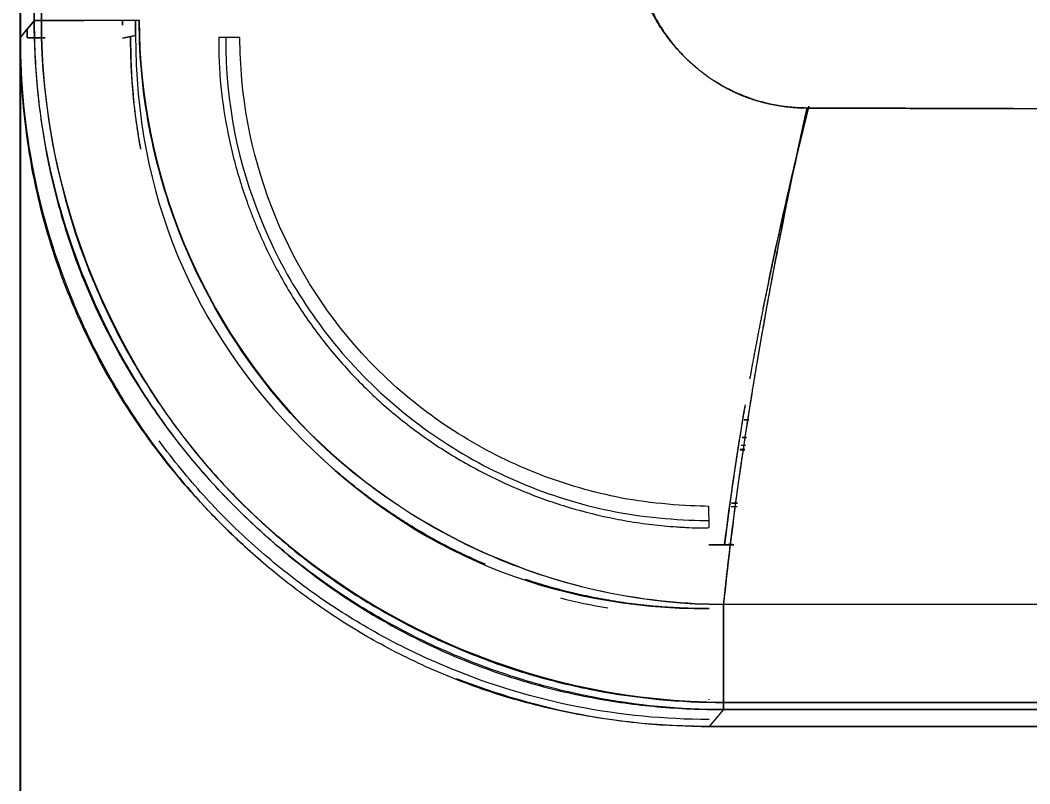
# Model space of a CAD drawing. Header units: millimetres. Extents: x 8883 to 11259, y -10160 to -6800.
# Drawn here: x 9528.64 to 9557.92, y -7476.08 to -7453.92 of the extents above; entities that cross this region are included whole.
import ezdxf

# ---------------------------------------------------------------- set-up
doc = ezdxf.new("R2010")
doc.units = ezdxf.units.MM
doc.layers.add('DIM', color=5, linetype='Continuous', lineweight=13)
doc.styles.add('ARIAL', font='arial.ttf')
doc.dimstyles.get("Standard").update_dxf_attribs({"dimtxt": 15, "dimasz": 15, "dimexe": 0.18, "dimexo": 0.0625, "dimgap": 4, "dimtad": 0, "dimdec": 1, "dimdsep": 46, "dimtxsty": 'ARIAL', "dimcen": 0, "dimclrd": 5, "dimclre": 5, "dimclrt": 5, "dimadec": 0, "dimazin": 0, "dimtfac": 1, "dimtdec": 1, "dimtofl": 0, "dimtmove": 0, "dimatfit": 3, "dimfxl": 1, "dimtolj": 1, "dimtzin": 0, "dimarcsym": 0})

# ---------------------------------------------------------------- blocks, each defined once
blk = doc.blocks.new('*D179')
at = {"layer": 'Defpoints', "color": 0, "transparency": 16777216}
for p in [(9528.638, -7374.967), (9828.553, -7374.967), (9828.553, -7527.572)]:
    blk.add_point(p, dxfattribs=at)
at = {"layer": 'DIM', "color": 5, "lineweight": -2, "transparency": 16777216}
for p, q in [((9528.638, -7375.03), (9528.638, -7527.752)), ((9828.553, -7375.03), (9828.553, -7527.752)), ((9546.638, -7527.572), (9653.748, -7527.572)), ((9810.553, -7527.572), (9703.444, -7527.572))]:
    blk.add_line(p, q, dxfattribs=at)
at = {"layer": 'DIM', "color": 5, "transparency": 16777216}
for points in [[(9546.638, -7524.572), (9546.638, -7530.572), (9528.638, -7527.572)], [(9810.553, -7524.572), (9810.553, -7530.572), (9828.553, -7527.572)]]:
    blk.add_solid(points, dxfattribs=at)
at = {"layer": 'DIM', "color": 5, "transparency": 16777216, "insert": (9678.596, -7527.572), "char_height": 18, "attachment_point": 5, "style": 'ARIAL'}
blk.add_mtext('\\A1;300', dxfattribs=at)

msp = doc.modelspace()

# ---------------------------------------------------------------- linework, layer by layer
at = {"linetype": 'Continuous', "lineweight": 18}
for p, q in [((9528.638, -7294.491), (9528.638, -7454.428)), ((9528.638, -7454.428), (9528.638, -7294.491)), ((9528.638, -7294.492), (9528.638, -7454.428)), ((9529.046, -7453.938), (9529.046, -7294.82)), ((9529.046, -7294.82), (9529.046, -7453.938)), ((9529.252, -7294.825), (9529.252, -7453.931)), ((9529.252, -7453.931), (9529.252, -7294.825)), ((9529.046, -7453.938), (9528.638, -7454.428)), ((9532.089, -7453.924), (9529.252, -7453.931)), ((9531.61, -7454.062), (9531.61, -7453.924)), ((9531.61, -7453.924), (9531.61, -7454.067)), ((9531.987, -7453.924), (9531.987, -7454.366)), ((9531.987, -7454.366), (9531.987, -7453.924)), ((9528.842, -7454.438), (9528.842, -7454.18)), ((9528.842, -7454.18), (9528.842, -7454.438)), ((9529.366, -7454.439), (9528.842, -7454.438)), ((9528.856, -7454.438), (9529.366, -7454.439)), ((9531.61, -7454.441), (9531.987, -7454.366)), ((9531.835, -7454.428), (9531.835, -7454.396)), ((9531.835, -7454.441), (9531.835, -7454.428)), ((9531.838, -7454.396), (9531.838, -7454.428)), ((9549.775, -7465.524), (9549.64, -7465.524)), ((9549.64, -7465.524), (9549.775, -7465.524)), ((9549.584, -7466.028), (9549.706, -7466.028)), ((9549.706, -7466.028), (9549.584, -7466.028)), ((9549.546, -7466.251), (9549.676, -7466.251)), ((9549.525, -7466.377), (9549.659, -7466.377)), ((9549.659, -7466.377), (9549.525, -7466.377)), ((9549.655, -7466.385), (9549.525, -7466.385)), ((9549.525, -7466.385), (9549.655, -7466.385)), ((9549.257, -7468.029), (9549.432, -7468.029)), ((9549.27, -7467.94), (9549.444, -7467.94)), ((9549.444, -7467.941), (9549.27, -7467.941)), ((9548.609, -7469.15), (9549.336, -7469.15)), ((9549.071, -7469.145), (9548.847, -7469.145)), ((9549.334, -7469.145), (9549.071, -7469.145)), ((9549.041, -7470.875), (9549.041, -7473.719)), ((9549.041, -7473.719), (9549.041, -7470.876)), ((9549.034, -7473.927), (9808.157, -7473.927)), ((9549.034, -7473.927), (9549.034, -7473.927)), ((9808.157, -7473.927), (9549.034, -7473.927)), ((9549.041, -7473.719), (9808.15, -7473.719)), ((9808.15, -7473.719), (9549.041, -7473.719)), ((9548.62, -7474.416), (9808.573, -7474.416)), ((9548.624, -7474.415), (9548.624, -7474.413)), ((9808.565, -7474.415), (9548.624, -7474.415)), ((9548.624, -7474.415), (9808.565, -7474.415))]:
    msp.add_line(p, q, dxfattribs=at)
for points, knots in [([(9546.443, -7451.557), (9546.444, -7451.568), (9546.444, -7451.592), (9546.446, -7451.628), (9546.447, -7451.666), (9546.449, -7451.706), (9546.452, -7451.747), (9546.455, -7451.791), (9546.458, -7451.836), (9546.463, -7451.884), (9546.467, -7451.933), (9546.473, -7451.983), (9546.479, -7452.036), (9546.486, -7452.09), (9546.494, -7452.147), (9546.503, -7452.204), (9546.512, -7452.264), (9546.523, -7452.325), (9546.535, -7452.389), (9546.548, -7452.453), (9546.579, -7452.594), (9546.631, -7452.796), (9546.709, -7453.046), (9546.787, -7453.256), (9546.861, -7453.437), (9546.941, -7453.613), (9547.039, -7453.809), (9547.17, -7454.041), (9547.343, -7454.312), (9547.546, -7454.585), (9547.757, -7454.831), (9547.988, -7455.071), (9548.295, -7455.346), (9548.639, -7455.6), (9548.961, -7455.796), (9549.194, -7455.921), (9549.394, -7456.016), (9549.572, -7456.093), (9549.753, -7456.163), (9549.963, -7456.236), (9550.216, -7456.31), (9550.437, -7456.361), (9550.609, -7456.394), (9550.717, -7456.412), (9550.819, -7456.427), (9550.917, -7456.44), (9551.01, -7456.449), (9551.098, -7456.457), (9551.181, -7456.463), (9551.259, -7456.467), (9551.332, -7456.47), (9551.399, -7456.471), (9551.442, -7456.472), (9551.463, -7456.472)], [0, 0, 0, 0, 0.004418, 0.009076, 0.013974, 0.019113, 0.024491, 0.03011, 0.035969, 0.042067, 0.048406, 0.054985, 0.061804, 0.068863, 0.076162, 0.083701, 0.09148, 0.099498, 0.107756, 0.116254, 0.124992, 0.163332, 0.196943, 0.225829, 0.249993, 0.272213, 0.300452, 0.334713, 0.375001, 0.424414, 0.466083, 0.499999, 0.553217, 0.624969, 0.664617, 0.698666, 0.727119, 0.74998, 0.773472, 0.802135, 0.835973, 0.87499, 0.889691, 0.903725, 0.917093, 0.929793, 0.941826, 0.953191, 0.963889, 0.973918, 0.98328, 0.991974, 1, 1, 1, 1]), ([(9551.463, -7456.472), (9551.45, -7456.472), (9551.425, -7456.472), (9551.387, -7456.471), (9551.349, -7456.47), (9551.311, -7456.469), (9551.273, -7456.468), (9551.236, -7456.467), (9551.198, -7456.465), (9551.161, -7456.463), (9551.123, -7456.461), (9551.086, -7456.458), (9551.049, -7456.455), (9551.012, -7456.452), (9550.975, -7456.449), (9550.938, -7456.446), (9550.901, -7456.442), (9550.865, -7456.438), (9550.828, -7456.434), (9550.792, -7456.429), (9550.755, -7456.425), (9550.719, -7456.42), (9550.683, -7456.414), (9550.647, -7456.409), (9550.611, -7456.403), (9550.575, -7456.397), (9550.539, -7456.391), (9550.504, -7456.384), (9550.468, -7456.378), (9550.433, -7456.371), (9550.397, -7456.364), (9550.362, -7456.356), (9550.327, -7456.348), (9550.292, -7456.34), (9550.257, -7456.332), (9550.222, -7456.324), (9550.187, -7456.315), (9550.153, -7456.306), (9550.118, -7456.297), (9550.084, -7456.287), (9550.05, -7456.278), (9550.015, -7456.268), (9549.981, -7456.257), (9549.947, -7456.247), (9549.913, -7456.236), (9549.879, -7456.225), (9549.846, -7456.214), (9549.812, -7456.203), (9549.779, -7456.191), (9549.745, -7456.179), (9549.712, -7456.167), (9549.679, -7456.154), (9549.646, -7456.142), (9549.613, -7456.129), (9549.58, -7456.116), (9549.547, -7456.102), (9549.514, -7456.088), (9549.482, -7456.074), (9549.449, -7456.06), (9549.417, -7456.046), (9549.385, -7456.031), (9549.352, -7456.016), (9549.32, -7456.001), (9549.288, -7455.986), (9549.257, -7455.97), (9549.225, -7455.954), (9549.193, -7455.938), (9549.162, -7455.921), (9549.13, -7455.905), (9549.099, -7455.888), (9549.068, -7455.871), (9549.036, -7455.853), (9549.005, -7455.836), (9548.974, -7455.818), (9548.944, -7455.799), (9548.913, -7455.781), (9548.882, -7455.762), (9548.852, -7455.743), (9548.821, -7455.724), (9548.791, -7455.705), (9548.761, -7455.685), (9548.73, -7455.665), (9548.7, -7455.645), (9548.67, -7455.625), (9548.641, -7455.604), (9548.611, -7455.583), (9548.581, -7455.562), (9548.552, -7455.541), (9548.522, -7455.519), (9548.493, -7455.497), (9548.464, -7455.475), (9548.435, -7455.452), (9548.406, -7455.43), (9548.377, -7455.407), (9548.348, -7455.384), (9548.319, -7455.36), (9548.291, -7455.337), (9548.262, -7455.313), (9548.234, -7455.289), (9548.205, -7455.264), (9548.177, -7455.24), (9548.149, -7455.215), (9548.121, -7455.19), (9548.093, -7455.164), (9548.065, -7455.139), (9548.038, -7455.113), (9548.01, -7455.087), (9547.983, -7455.06), (9547.948, -7455.026), (9547.905, -7454.984), (9547.856, -7454.934), (9547.808, -7454.884), (9547.76, -7454.833), (9547.714, -7454.782), (9547.668, -7454.731), (9547.623, -7454.679), (9547.579, -7454.627), (9547.536, -7454.575), (9547.493, -7454.522), (9547.452, -7454.469), (9547.411, -7454.415), (9547.371, -7454.361), (9547.332, -7454.307), (9547.294, -7454.252), (9547.256, -7454.197), (9547.22, -7454.142), (9547.184, -7454.086), (9547.149, -7454.03), (9547.115, -7453.974), (9547.082, -7453.917), (9547.049, -7453.86), (9547.018, -7453.802), (9546.987, -7453.744), (9546.957, -7453.686), (9546.928, -7453.627), (9546.9, -7453.568), (9546.873, -7453.509), (9546.846, -7453.449), (9546.821, -7453.389), (9546.796, -7453.328), (9546.772, -7453.267), (9546.749, -7453.206), (9546.727, -7453.145), (9546.705, -7453.083), (9546.684, -7453.02), (9546.665, -7452.958), (9546.646, -7452.895), (9546.628, -7452.831), (9546.61, -7452.767), (9546.594, -7452.703), (9546.578, -7452.639), (9546.564, -7452.574), (9546.55, -7452.509), (9546.537, -7452.443), (9546.524, -7452.377), (9546.513, -7452.311), (9546.503, -7452.244), (9546.493, -7452.177), (9546.484, -7452.109), (9546.476, -7452.042), (9546.469, -7451.973), (9546.462, -7451.905), (9546.457, -7451.836), (9546.452, -7451.767), (9546.448, -7451.697), (9546.445, -7451.627), (9546.444, -7451.58), (9546.443, -7451.557)], [0, 0, 0, 0, 0.004905, 0.009797, 0.014677, 0.019544, 0.024399, 0.029243, 0.034074, 0.038894, 0.043703, 0.048501, 0.053287, 0.058064, 0.06283, 0.067585, 0.072331, 0.077067, 0.081794, 0.086512, 0.09122, 0.09592, 0.100611, 0.105294, 0.109969, 0.114636, 0.119296, 0.123948, 0.128594, 0.133232, 0.137864, 0.14249, 0.147109, 0.151723, 0.156331, 0.160934, 0.165532, 0.170125, 0.174714, 0.179298, 0.183878, 0.188455, 0.193028, 0.197597, 0.202164, 0.206728, 0.211289, 0.215849, 0.220406, 0.224961, 0.229516, 0.234068, 0.238621, 0.243172, 0.247723, 0.252274, 0.256825, 0.261376, 0.265928, 0.270481, 0.275036, 0.279591, 0.284149, 0.288708, 0.293269, 0.297834, 0.3024, 0.30697, 0.311543, 0.31612, 0.3207, 0.325285, 0.329873, 0.334466, 0.339065, 0.343668, 0.348276, 0.35289, 0.35751, 0.362136, 0.366768, 0.371407, 0.376053, 0.380705, 0.385365, 0.390033, 0.394708, 0.399391, 0.404083, 0.408783, 0.413492, 0.41821, 0.422937, 0.427674, 0.43242, 0.437176, 0.441943, 0.446719, 0.451507, 0.456305, 0.461114, 0.465935, 0.470767, 0.475611, 0.480466, 0.485334, 0.490214, 0.495107, 0.500013, 0.50905, 0.518044, 0.526997, 0.53591, 0.544784, 0.553621, 0.562421, 0.571187, 0.57992, 0.588621, 0.597292, 0.605934, 0.61455, 0.623139, 0.631705, 0.640247, 0.648769, 0.657272, 0.665756, 0.674225, 0.682679, 0.691119, 0.699549, 0.707968, 0.71638, 0.724785, 0.733185, 0.741581, 0.749977, 0.758372, 0.766769, 0.775169, 0.783575, 0.791987, 0.800407, 0.808838, 0.817279, 0.825734, 0.834204, 0.84269, 0.851194, 0.859718, 0.868263, 0.876831, 0.885422, 0.89404, 0.902685, 0.911358, 0.920062, 0.928798, 0.937567, 0.946371, 0.955211, 0.964088, 0.973004, 0.981961, 0.990959, 1, 1, 1, 1]), ([(9529.046, -7453.938), (9529.045, -7454.574), (9529.073, -7455.212), (9529.187, -7456.483), (9529.274, -7457.116), (9529.51, -7458.375), (9529.659, -7459.001), (9530.02, -7460.237), (9530.232, -7460.849), (9530.719, -7462.054), (9530.995, -7462.646), (9531.609, -7463.808), (9531.948, -7464.377), (9532.688, -7465.487), (9533.089, -7466.027), (9533.95, -7467.075), (9534.411, -7467.582), (9535.388, -7468.56), (9535.895, -7469.02), (9536.943, -7469.882), (9537.483, -7470.283), (9538.593, -7471.023), (9539.162, -7471.362), (9540.324, -7471.977), (9540.917, -7472.252), (9542.121, -7472.74), (9542.733, -7472.952), (9543.97, -7473.313), (9544.595, -7473.462), (9545.855, -7473.698), (9546.488, -7473.785), (9547.76, -7473.9), (9548.397, -7473.927), (9549.034, -7473.927)], [0, 0, 0, 0, 0.0625, 0.0625, 0.125, 0.125, 0.1875, 0.1875, 0.25, 0.25, 0.3125, 0.3125, 0.375, 0.375, 0.4375, 0.4375, 0.5, 0.5, 0.5625, 0.5625, 0.625, 0.625, 0.6875, 0.6875, 0.75, 0.75, 0.8125, 0.8125, 0.875, 0.875, 0.9375, 0.9375, 1, 1, 1, 1]), ([(9529.252, -7453.931), (9529.223, -7453.932), (9529.196, -7453.932), (9529.146, -7453.933), (9529.124, -7453.934), (9529.088, -7453.935), (9529.073, -7453.935), (9529.053, -7453.937), (9529.047, -7453.937), (9529.046, -7453.938)], [0, 0, 0, 0, 0.25, 0.25, 0.5, 0.5, 0.75, 0.75, 1, 1, 1, 1]), ([(9529.046, -7453.938), (9529.048, -7453.937), (9529.069, -7453.935), (9529.144, -7453.933), (9529.198, -7453.932), (9529.252, -7453.931)], [0, 0, 0, 0, 0.5, 0.5, 1, 1, 1, 1]), ([(9549.034, -7473.927), (9547.764, -7473.927), (9545.843, -7473.743), (9543.337, -7473.132), (9541.455, -7472.468), (9539.65, -7471.625), (9537.952, -7470.615), (9536.362, -7469.44), (9534.88, -7468.098), (9533.539, -7466.617), (9532.366, -7465.029), (9531.346, -7463.317), (9529.679, -7459.755), (9529.046, -7456.536), (9529.046, -7453.938)], [0, 0, 0, 0, 0.1204, 0.183663, 0.246926, 0.310189, 0.373453, 0.436716, 0.499979, 0.563242, 0.626505, 0.689769, 0.753032, 1, 1, 1, 1]), ([(9549.041, -7473.719), (9543.861, -7473.716), (9533.54, -7469.432), (9529.255, -7459.111), (9529.252, -7453.931)], [0, 0, 0, 0, 0.500023, 1, 1, 1, 1]), ([(9529.252, -7453.931), (9529.253, -7456.503), (9529.88, -7459.69), (9531.531, -7463.216), (9532.541, -7464.911), (9533.701, -7466.482), (9535.028, -7467.948), (9536.495, -7469.276), (9538.069, -7470.439), (9539.749, -7471.438), (9541.534, -7472.273), (9543.397, -7472.931), (9545.88, -7473.537), (9547.782, -7473.719), (9549.041, -7473.719)], [0, 0, 0, 0, 0.247006, 0.310248, 0.37349, 0.436732, 0.499974, 0.563217, 0.626459, 0.689701, 0.752943, 0.816185, 0.879427, 1, 1, 1, 1]), ([(9532.089, -7453.924), (9532.09, -7458.362), (9533.925, -7462.783), (9540.181, -7469.04), (9544.603, -7470.875), (9549.041, -7470.875)], [0, 0, 0, 0, 0.5, 0.5, 1, 1, 1, 1]), ([(9548.624, -7474.416), (9548.214, -7474.416), (9547.808, -7474.404), (9547.01, -7474.359), (9546.617, -7474.325), (9545.458, -7474.192), (9544.712, -7474.062), (9543.28, -7473.729), (9542.593, -7473.528), (9541.284, -7473.066), (9540.661, -7472.807), (9539.48, -7472.245), (9538.922, -7471.943), (9537.87, -7471.309), (9537.376, -7470.978), (9536.449, -7470.3), (9536.017, -7469.953), (9535.413, -7469.43), (9535.218, -7469.255), (9534.938, -7468.993), (9534.8, -7468.863), (9534.644, -7468.71), (9534.567, -7468.635), (9534.529, -7468.597), (9534.51, -7468.578), (9534.5, -7468.568), (9534.496, -7468.563), (9534.493, -7468.561), (9534.492, -7468.56), (9534.491, -7468.559), (9534.491, -7468.559), (9534.491, -7468.559), (9534.491, -7468.559), (9534.229, -7468.297), (9533.947, -7468.001), (9533.354, -7467.336), (9533.044, -7466.966), (9532.569, -7466.351), (9532.409, -7466.136), (9532.088, -7465.685), (9531.928, -7465.449), (9531.608, -7464.955), (9531.449, -7464.698), (9531.135, -7464.16), (9530.98, -7463.88), (9530.678, -7463.297), (9530.53, -7462.995), (9530.244, -7462.366), (9530.106, -7462.04), (9529.844, -7461.366), (9529.719, -7461.017), (9529.485, -7460.296), (9529.376, -7459.924), (9529.177, -7459.158), (9529.088, -7458.763), (9528.93, -7457.952), (9528.863, -7457.536), (9528.753, -7456.682), (9528.71, -7456.245), (9528.653, -7455.351), (9528.638, -7454.894), (9528.638, -7454.428)], [0, 0, 0, 0, 0.03125, 0.03125, 0.0625, 0.0625, 0.125, 0.125, 0.1875, 0.1875, 0.25, 0.25, 0.3125, 0.3125, 0.375, 0.375, 0.4375, 0.4375, 0.46875, 0.46875, 0.484375, 0.492188, 0.496094, 0.498047, 0.499023, 0.499512, 0.499756, 0.499878, 0.499939, 0.499969, 0.499985, 0.499985, 0.5, 0.5, 0.5625, 0.5625, 0.625, 0.625, 0.65625, 0.65625, 0.6875, 0.6875, 0.71875, 0.71875, 0.75, 0.75, 0.78125, 0.78125, 0.8125, 0.8125, 0.84375, 0.84375, 0.875, 0.875, 0.90625, 0.90625, 0.9375, 0.9375, 0.96875, 0.96875, 1, 1, 1, 1]), ([(9528.638, -7454.428), (9528.639, -7455.744), (9528.768, -7457.05), (9529.278, -7459.61), (9529.658, -7460.865), (9530.411, -7462.682), (9530.693, -7463.277), (9531.311, -7464.433), (9531.648, -7464.994), (9532.37, -7466.076), (9532.757, -7466.598), (9533.585, -7467.607), (9534.394, -7468.5), (9535.28, -7469.317), (9535.696, -7469.67)], [0, 0, 0, 0, 0.22643, 0.22643, 0.45286, 0.45286, 0.566075, 0.566075, 0.67929, 0.67929, 0.792505, 0.792505, 0.90572, 1, 1, 1, 1]), ([(9531.987, -7454.366), (9531.985, -7458.957), (9533.611, -7462.882), (9540.103, -7469.375), (9544.024, -7470.999), (9548.619, -7470.998)], [0, 0, 0, 0, 0.5, 0.5, 1, 1, 1, 1]), ([(9534.399, -7454.427), (9534.387, -7454.897), (9534.435, -7455.845), (9534.613, -7457.014), (9534.823, -7457.928), (9535.016, -7458.609), (9535.195, -7459.145), (9535.353, -7459.564), (9535.524, -7459.992), (9535.76, -7460.527), (9536.175, -7461.352), (9536.762, -7462.339), (9537.608, -7463.487), (9538.584, -7464.564), (9539.471, -7465.352), (9540.22, -7465.925), (9540.797, -7466.322), (9541.396, -7466.692), (9542.016, -7467.033), (9542.647, -7467.343), (9543.274, -7467.614), (9543.904, -7467.852), (9544.771, -7468.134), (9545.673, -7468.358), (9546.606, -7468.517), (9547.197, -7468.588), (9547.614, -7468.621), (9547.855, -7468.636), (9548.092, -7468.648), (9548.376, -7468.655), (9548.559, -7468.656), (9548.618, -7468.644)], [0, 0, 0, 0, 0.062778, 0.125583, 0.156985, 0.188388, 0.21979, 0.235491, 0.251193, 0.282595, 0.313998, 0.376803, 0.439608, 0.502413, 0.565218, 0.59662, 0.628023, 0.659425, 0.690828, 0.72223, 0.753633, 0.785035, 0.816438, 0.879243, 0.910645, 0.942048, 0.957749, 0.9656, 0.97345, 0.989151, 1, 1, 1, 1]), ([(9534.6, -7454.426), (9534.602, -7456.359), (9534.937, -7458.039), (9536.334, -7461.449), (9537.357, -7463.014), (9540.063, -7465.714), (9541.645, -7466.733), (9544.146, -7467.754), (9545.024, -7468.017), (9546.798, -7468.36), (9547.94, -7468.443), (9548.618, -7468.442)], [0, 0, 0, 0, 0.24987, 0.24987, 0.498542, 0.498542, 0.748515, 0.748515, 0.873294, 0.873294, 1, 1, 1, 1]), ([(9534.6, -7454.426), (9534.602, -7456.359), (9534.937, -7458.039), (9536.334, -7461.449), (9537.357, -7463.014), (9540.063, -7465.714), (9541.645, -7466.733), (9544.146, -7467.754), (9545.024, -7468.017), (9546.798, -7468.36), (9547.94, -7468.443), (9548.618, -7468.442)], [0, 0, 0, 0, 0.24987, 0.24987, 0.498542, 0.498542, 0.748515, 0.748515, 0.873294, 0.873294, 1, 1, 1, 1]), ([(9548.615, -7468.029), (9547.98, -7468.026), (9546.913, -7467.947), (9545.255, -7467.628), (9544.463, -7467.398), (9542.195, -7466.521), (9540.707, -7465.629), (9536.924, -7462.19), (9535.376, -7459.03), (9535.067, -7455.648)], [0, 0, 0, 0, 0.12495, 0.12495, 0.249957, 0.249957, 0.499972, 0.499972, 1, 1, 1, 1]), ([(9549.041, -7470.875), (9549.044, -7470.852), (9549.049, -7470.805), (9549.056, -7470.735), (9549.063, -7470.664), (9549.071, -7470.593), (9549.078, -7470.521), (9549.086, -7470.45), (9549.094, -7470.378), (9549.102, -7470.305), (9549.11, -7470.233), (9549.118, -7470.16), (9549.126, -7470.087), (9549.134, -7470.014), (9549.142, -7469.94), (9549.151, -7469.866), (9549.159, -7469.792), (9549.168, -7469.718), (9549.177, -7469.643), (9549.185, -7469.568), (9549.194, -7469.493), (9549.203, -7469.418), (9549.213, -7469.342), (9549.222, -7469.266), (9549.231, -7469.19), (9549.24, -7469.113), (9549.25, -7469.037), (9549.259, -7468.96), (9549.269, -7468.882), (9549.279, -7468.805), (9549.289, -7468.727), (9549.299, -7468.649), (9549.309, -7468.571), (9549.319, -7468.492), (9549.329, -7468.413), (9549.34, -7468.334), (9549.35, -7468.255), (9549.361, -7468.175), (9549.371, -7468.095), (9549.382, -7468.015), (9549.393, -7467.935), (9549.404, -7467.854), (9549.415, -7467.773), (9549.426, -7467.692), (9549.437, -7467.61), (9549.448, -7467.529), (9549.46, -7467.447), (9549.471, -7467.364), (9549.483, -7467.282), (9549.495, -7467.199), (9549.506, -7467.116), (9549.518, -7467.033), (9549.53, -7466.95), (9549.542, -7466.866), (9549.555, -7466.782), (9549.567, -7466.698), (9549.579, -7466.613), (9549.592, -7466.529), (9549.604, -7466.444), (9549.617, -7466.358), (9549.63, -7466.273), (9549.643, -7466.187), (9549.656, -7466.101), (9549.669, -7466.015), (9549.682, -7465.929), (9549.695, -7465.842), (9549.708, -7465.755), (9549.722, -7465.668), (9549.736, -7465.581), (9549.749, -7465.493), (9549.763, -7465.405), (9549.777, -7465.317), (9549.791, -7465.229), (9549.805, -7465.14), (9549.819, -7465.051), (9549.833, -7464.962), (9549.848, -7464.873), (9549.862, -7464.783), (9549.877, -7464.694), (9549.891, -7464.604), (9549.906, -7464.514), (9549.921, -7464.423), (9549.936, -7464.333), (9549.951, -7464.242), (9549.966, -7464.151), (9549.981, -7464.059), (9549.997, -7463.968), (9550.012, -7463.876), (9550.028, -7463.784), (9550.043, -7463.692), (9550.059, -7463.599), (9550.075, -7463.507), (9550.091, -7463.414), (9550.107, -7463.321), (9550.123, -7463.227), (9550.139, -7463.134), (9550.156, -7463.04), (9550.172, -7462.946), (9550.189, -7462.852), (9550.205, -7462.758), (9550.222, -7462.663), (9550.239, -7462.569), (9550.256, -7462.474), (9550.273, -7462.378), (9550.29, -7462.283), (9550.308, -7462.188), (9550.325, -7462.092), (9550.342, -7461.996), (9550.36, -7461.9), (9550.378, -7461.804), (9550.395, -7461.707), (9550.413, -7461.61), (9550.431, -7461.513), (9550.449, -7461.416), (9550.468, -7461.319), (9550.486, -7461.222), (9550.504, -7461.124), (9550.523, -7461.026), (9550.541, -7460.928), (9550.56, -7460.83), (9550.579, -7460.732), (9550.598, -7460.633), (9550.617, -7460.535), (9550.636, -7460.436), (9550.655, -7460.337), (9550.674, -7460.238), (9550.694, -7460.139), (9550.713, -7460.039), (9550.733, -7459.939), (9550.753, -7459.84), (9550.773, -7459.74), (9550.793, -7459.64), (9550.813, -7459.539), (9550.833, -7459.439), (9550.853, -7459.338), (9550.873, -7459.238), (9550.894, -7459.137), (9550.915, -7459.036), (9550.935, -7458.935), (9550.956, -7458.834), (9550.977, -7458.732), (9550.998, -7458.631), (9551.019, -7458.529), (9551.04, -7458.427), (9551.061, -7458.325), (9551.083, -7458.223), (9551.104, -7458.121), (9551.126, -7458.019), (9551.148, -7457.917), (9551.17, -7457.814), (9551.192, -7457.711), (9551.214, -7457.609), (9551.236, -7457.506), (9551.258, -7457.403), (9551.28, -7457.3), (9551.303, -7457.197), (9551.325, -7457.093), (9551.348, -7456.99), (9551.371, -7456.887), (9551.394, -7456.783), (9551.417, -7456.679), (9551.44, -7456.576), (9551.455, -7456.506), (9551.463, -7456.472)], [0, 0, 0, 0, 0.005393, 0.010798, 0.016214, 0.021641, 0.02708, 0.032529, 0.03799, 0.043462, 0.048946, 0.05444, 0.059946, 0.065463, 0.07099, 0.07653, 0.08208, 0.087641, 0.093213, 0.098797, 0.104391, 0.109997, 0.115613, 0.121241, 0.126879, 0.132529, 0.138189, 0.143861, 0.149543, 0.155236, 0.160941, 0.166656, 0.172382, 0.178118, 0.183866, 0.189624, 0.195393, 0.201173, 0.206964, 0.212765, 0.218578, 0.2244, 0.230234, 0.236078, 0.241933, 0.247798, 0.253674, 0.259561, 0.265458, 0.271365, 0.277283, 0.283212, 0.289151, 0.2951, 0.30106, 0.30703, 0.313011, 0.319002, 0.325003, 0.331015, 0.337037, 0.343069, 0.349111, 0.355163, 0.361226, 0.367299, 0.373382, 0.379475, 0.385578, 0.391691, 0.397815, 0.403948, 0.410091, 0.416244, 0.422407, 0.42858, 0.434763, 0.440956, 0.447159, 0.453371, 0.459593, 0.465825, 0.472067, 0.478318, 0.484579, 0.49085, 0.49713, 0.50342, 0.50972, 0.516029, 0.522347, 0.528675, 0.535013, 0.54136, 0.547716, 0.554082, 0.560458, 0.566842, 0.573236, 0.579639, 0.586051, 0.592473, 0.598903, 0.605343, 0.611792, 0.61825, 0.624717, 0.631193, 0.637678, 0.644172, 0.650675, 0.657187, 0.663707, 0.670237, 0.676775, 0.683321, 0.689877, 0.696441, 0.703013, 0.709594, 0.716184, 0.722782, 0.729389, 0.736003, 0.742627, 0.749258, 0.755898, 0.762546, 0.769202, 0.775866, 0.782538, 0.789218, 0.795906, 0.802602, 0.809306, 0.816018, 0.822737, 0.829465, 0.836199, 0.842942, 0.849692, 0.85645, 0.863215, 0.869987, 0.876767, 0.883554, 0.890348, 0.89715, 0.903958, 0.910774, 0.917597, 0.924427, 0.931264, 0.938107, 0.944958, 0.951815, 0.958679, 0.965549, 0.972427, 0.97931, 0.9862, 0.993097, 1, 1, 1, 1]), ([(9551.463, -7456.472), (9550.901, -7458.979), (9550.405, -7461.493), (9549.586, -7466.356), (9549.263, -7468.705), (9549.041, -7470.875)], [0, 0, 0, 0, 0.5, 0.5, 1, 1, 1, 1]), ([(9551.518, -7456.415), (9551.512, -7456.441), (9551.498, -7456.494), (9551.478, -7456.574), (9551.458, -7456.654), (9551.438, -7456.733), (9551.419, -7456.812), (9551.399, -7456.892), (9551.379, -7456.971), (9551.36, -7457.05), (9551.34, -7457.129), (9551.321, -7457.208), (9551.301, -7457.287), (9551.282, -7457.366), (9551.263, -7457.445), (9551.244, -7457.523), (9551.225, -7457.602), (9551.206, -7457.68), (9551.187, -7457.759), (9551.168, -7457.837), (9551.149, -7457.915), (9551.131, -7457.993), (9551.112, -7458.071), (9551.094, -7458.149), (9551.075, -7458.227), (9551.057, -7458.304), (9551.039, -7458.382), (9551.02, -7458.459), (9551.002, -7458.537), (9550.984, -7458.614), (9550.966, -7458.691), (9550.948, -7458.768), (9550.93, -7458.845), (9550.913, -7458.922), (9550.895, -7458.999), (9550.877, -7459.076), (9550.86, -7459.152), (9550.842, -7459.229), (9550.825, -7459.305), (9550.808, -7459.381), (9550.791, -7459.457), (9550.773, -7459.533), (9550.756, -7459.609), (9550.739, -7459.685), (9550.722, -7459.761), (9550.706, -7459.837), (9550.689, -7459.912), (9550.672, -7459.987), (9550.655, -7460.063), (9550.639, -7460.138), (9550.622, -7460.213), (9550.606, -7460.288), (9550.59, -7460.363), (9550.573, -7460.437), (9550.557, -7460.512), (9550.541, -7460.587), (9550.525, -7460.661), (9550.509, -7460.735), (9550.493, -7460.809), (9550.477, -7460.883), (9550.462, -7460.957), (9550.446, -7461.031), (9550.431, -7461.105), (9550.415, -7461.178), (9550.4, -7461.252), (9550.384, -7461.325), (9550.369, -7461.398), (9550.354, -7461.471), (9550.339, -7461.544), (9550.324, -7461.617), (9550.309, -7461.69), (9550.294, -7461.762), (9550.279, -7461.835), (9550.264, -7461.907), (9550.249, -7461.979), (9550.235, -7462.052), (9550.22, -7462.124), (9550.206, -7462.195), (9550.191, -7462.267), (9550.177, -7462.339), (9550.163, -7462.41), (9550.149, -7462.482), (9550.134, -7462.553), (9550.12, -7462.624), (9550.106, -7462.695), (9550.093, -7462.766), (9550.079, -7462.836), (9550.065, -7462.907), (9550.051, -7462.977), (9550.038, -7463.048), (9550.024, -7463.118), (9550.011, -7463.188), (9549.998, -7463.258), (9549.984, -7463.328), (9549.971, -7463.397), (9549.958, -7463.467), (9549.945, -7463.536), (9549.932, -7463.606), (9549.919, -7463.675), (9549.906, -7463.744), (9549.893, -7463.813), (9549.881, -7463.881), (9549.868, -7463.95), (9549.855, -7464.018), (9549.843, -7464.087), (9549.83, -7464.155), (9549.818, -7464.223), (9549.808, -7464.281), (9549.801, -7464.315), (9549.799, -7464.328)], [0, 0, 0, 0, 0.009958, 0.019905, 0.029841, 0.039766, 0.049679, 0.059582, 0.069473, 0.079354, 0.089223, 0.099081, 0.108929, 0.118765, 0.12859, 0.138404, 0.148207, 0.158, 0.167781, 0.177551, 0.187311, 0.197059, 0.206797, 0.216523, 0.226239, 0.235944, 0.245637, 0.25532, 0.264992, 0.274654, 0.284304, 0.293943, 0.303572, 0.31319, 0.322797, 0.332393, 0.341978, 0.351552, 0.361116, 0.370669, 0.380211, 0.389742, 0.399262, 0.408772, 0.418271, 0.427759, 0.437236, 0.446703, 0.456159, 0.465604, 0.475038, 0.484462, 0.493874, 0.503277, 0.512668, 0.522049, 0.531419, 0.540778, 0.550126, 0.559464, 0.568791, 0.578108, 0.587414, 0.596709, 0.605993, 0.615267, 0.62453, 0.633783, 0.643024, 0.652255, 0.661476, 0.670686, 0.679885, 0.689074, 0.698251, 0.707419, 0.716575, 0.725722, 0.734857, 0.743982, 0.753096, 0.7622, 0.771293, 0.780375, 0.789447, 0.798508, 0.807559, 0.816599, 0.825629, 0.834648, 0.843656, 0.852654, 0.861641, 0.870618, 0.879584, 0.88854, 0.897485, 0.90642, 0.915344, 0.924257, 0.93316, 0.942053, 0.950935, 0.959807, 0.968668, 0.977518, 0.986358, 0.995188, 1, 1, 1, 1]), ([(9551.463, -7456.472), (9593.829, -7456.603), (9636.21, -7456.747), (9720.979, -7456.747), (9763.368, -7456.603), (9805.728, -7456.472)], [0, 0, 0, 0, 0.5, 0.5, 1, 1, 1, 1]), ([(9805.728, -7456.472), (9805.323, -7456.473), (9804.514, -7456.476), (9803.304, -7456.479), (9802.1, -7456.483), (9800.901, -7456.487), (9799.707, -7456.49), (9798.518, -7456.494), (9797.335, -7456.497), (9796.157, -7456.501), (9794.984, -7456.505), (9793.817, -7456.508), (9792.655, -7456.512), (9791.498, -7456.515), (9790.347, -7456.518), (9789.201, -7456.522), (9788.06, -7456.525), (9786.924, -7456.528), (9785.794, -7456.532), (9784.669, -7456.535), (9783.55, -7456.538), (9782.436, -7456.542), (9781.327, -7456.545), (9780.223, -7456.548), (9779.125, -7456.551), (9778.032, -7456.554), (9776.944, -7456.557), (9775.862, -7456.56), (9774.785, -7456.563), (9773.713, -7456.566), (9772.647, -7456.569), (9771.586, -7456.572), (9770.53, -7456.575), (9769.479, -7456.578), (9768.434, -7456.581), (9767.394, -7456.584), (9766.36, -7456.587), (9765.331, -7456.589), (9764.307, -7456.592), (9763.288, -7456.595), (9762.275, -7456.598), (9761.267, -7456.6), (9760.265, -7456.603), (9759.267, -7456.606), (9758.275, -7456.608), (9757.289, -7456.611), (9756.307, -7456.614), (9755.331, -7456.616), (9754.361, -7456.619), (9753.395, -7456.621), (9752.435, -7456.624), (9751.481, -7456.626), (9750.531, -7456.628), (9749.587, -7456.631), (9748.648, -7456.633), (9747.715, -7456.636), (9746.787, -7456.638), (9745.864, -7456.64), (9744.946, -7456.642), (9744.034, -7456.645), (9743.127, -7456.647), (9742.226, -7456.649), (9741.33, -7456.651), (9740.439, -7456.653), (9739.553, -7456.656), (9738.673, -7456.658), (9737.798, -7456.66), (9736.929, -7456.662), (9736.064, -7456.664), (9735.205, -7456.666), (9734.352, -7456.668), (9733.503, -7456.67), (9732.66, -7456.672), (9731.823, -7456.674), (9730.99, -7456.676), (9730.163, -7456.677), (9729.342, -7456.679), (9728.525, -7456.681), (9727.714, -7456.683), (9726.909, -7456.685), (9726.108, -7456.686), (9725.313, -7456.688), (9724.523, -7456.69), (9723.739, -7456.692), (9722.96, -7456.693), (9722.186, -7456.695), (9721.418, -7456.696), (9720.655, -7456.698), (9719.897, -7456.7), (9719.144, -7456.701), (9718.397, -7456.703), (9717.655, -7456.704), (9716.919, -7456.706), (9716.188, -7456.707), (9715.462, -7456.709), (9714.741, -7456.71), (9714.026, -7456.711), (9713.316, -7456.713), (9712.612, -7456.714), (9711.912, -7456.715), (9711.218, -7456.717), (9710.53, -7456.718), (9709.847, -7456.719), (9709.169, -7456.72), (9708.496, -7456.722), (9707.829, -7456.723), (9707.167, -7456.724), (9706.51, -7456.725), (9705.859, -7456.726), (9705.213, -7456.727), (9704.572, -7456.728), (9703.937, -7456.73), (9703.307, -7456.731), (9702.682, -7456.732), (9702.063, -7456.733), (9701.449, -7456.734), (9700.84, -7456.735), (9700.237, -7456.735), (9699.639, -7456.736), (9699.046, -7456.737), (9698.459, -7456.738), (9697.876, -7456.739), (9697.3, -7456.74), (9696.728, -7456.741), (9696.162, -7456.741), (9695.601, -7456.742), (9695.046, -7456.743), (9694.496, -7456.744), (9693.951, -7456.744), (9693.412, -7456.745), (9692.877, -7456.746), (9692.349, -7456.746), (9691.825, -7456.747), (9691.307, -7456.748), (9690.794, -7456.748), (9690.287, -7456.749), (9689.784, -7456.749), (9689.288, -7456.75), (9688.796, -7456.75), (9688.31, -7456.751), (9687.829, -7456.751), (9687.353, -7456.752), (9686.883, -7456.752), (9686.418, -7456.752), (9685.959, -7456.753), (9685.504, -7456.753), (9685.056, -7456.753), (9684.612, -7456.754), (9684.174, -7456.754), (9683.741, -7456.754), (9683.313, -7456.755), (9682.891, -7456.755), (9682.474, -7456.755), (9682.062, -7456.755), (9681.656, -7456.755), (9681.255, -7456.756), (9680.859, -7456.756), (9680.469, -7456.756), (9680.084, -7456.756), (9679.704, -7456.756), (9679.33, -7456.756), (9678.961, -7456.756), (9678.485, -7456.756), (9677.895, -7456.756), (9677.183, -7456.756), (9676.451, -7456.756), (9675.7, -7456.755), (9674.93, -7456.755), (9674.141, -7456.755), (9673.333, -7456.754), (9672.505, -7456.754), (9671.659, -7456.753), (9670.794, -7456.752), (9669.909, -7456.752), (9669.005, -7456.751), (9668.082, -7456.75), (9667.14, -7456.749), (9666.179, -7456.748), (9665.199, -7456.747), (9664.2, -7456.746), (9663.182, -7456.744), (9662.144, -7456.743), (9661.088, -7456.742), (9660.012, -7456.74), (9658.917, -7456.738), (9657.803, -7456.737), (9656.67, -7456.735), (9655.518, -7456.733), (9654.347, -7456.731), (9653.157, -7456.729), (9651.947, -7456.727), (9650.719, -7456.725), (9649.471, -7456.723), (9648.205, -7456.721), (9646.919, -7456.718), (9645.614, -7456.716), (9644.29, -7456.714), (9642.947, -7456.711), (9641.585, -7456.708), (9640.203, -7456.706), (9638.803, -7456.703), (9637.383, -7456.7), (9635.945, -7456.697), (9634.487, -7456.694), (9633.01, -7456.691), (9631.514, -7456.687), (9629.999, -7456.684), (9628.465, -7456.681), (9626.912, -7456.677), (9625.34, -7456.674), (9623.749, -7456.67), (9622.138, -7456.666), (9620.509, -7456.662), (9618.86, -7456.659), (9617.192, -7456.655), (9615.506, -7456.65), (9613.8, -7456.646), (9612.075, -7456.642), (9610.331, -7456.638), (9608.568, -7456.633), (9606.785, -7456.629), (9604.984, -7456.624), (9603.164, -7456.619), (9601.324, -7456.615), (9599.466, -7456.61), (9597.588, -7456.605), (9595.691, -7456.6), (9593.776, -7456.595), (9591.841, -7456.589), (9589.887, -7456.584), (9587.914, -7456.579), (9585.922, -7456.573), (9583.911, -7456.568), (9581.88, -7456.562), (9579.831, -7456.556), (9577.763, -7456.55), (9575.676, -7456.544), (9573.569, -7456.538), (9571.444, -7456.532), (9569.299, -7456.526), (9567.135, -7456.519), (9564.953, -7456.513), (9562.751, -7456.506), (9560.53, -7456.5), (9558.291, -7456.493), (9556.032, -7456.486), (9553.754, -7456.479), (9552.229, -7456.474), (9551.463, -7456.472)], [0, 0, 0, 0, 0.00478, 0.009538, 0.014276, 0.018993, 0.023689, 0.028364, 0.033018, 0.037652, 0.042264, 0.046855, 0.051426, 0.055976, 0.060505, 0.065012, 0.069499, 0.073966, 0.078411, 0.082835, 0.087238, 0.091621, 0.095982, 0.100323, 0.104643, 0.108941, 0.113219, 0.117476, 0.121712, 0.125928, 0.130122, 0.134295, 0.138447, 0.142579, 0.14669, 0.150779, 0.154848, 0.158896, 0.162923, 0.166928, 0.170914, 0.174878, 0.178821, 0.182743, 0.186644, 0.190525, 0.194384, 0.198223, 0.202041, 0.205837, 0.209613, 0.213368, 0.217102, 0.220815, 0.224507, 0.228178, 0.231828, 0.235457, 0.239066, 0.242653, 0.24622, 0.249765, 0.25329, 0.256794, 0.260276, 0.263738, 0.267179, 0.270599, 0.273998, 0.277376, 0.280733, 0.284069, 0.287385, 0.290679, 0.293952, 0.297205, 0.300436, 0.303647, 0.306837, 0.310005, 0.313153, 0.31628, 0.319386, 0.322471, 0.325535, 0.328578, 0.3316, 0.334601, 0.337581, 0.340541, 0.343479, 0.346396, 0.349293, 0.352168, 0.355023, 0.357857, 0.360669, 0.363461, 0.366232, 0.368982, 0.371711, 0.374419, 0.377106, 0.379772, 0.382417, 0.385042, 0.387645, 0.390227, 0.392789, 0.395329, 0.397849, 0.400347, 0.402825, 0.405281, 0.407717, 0.410132, 0.412526, 0.414899, 0.417251, 0.419582, 0.421892, 0.424181, 0.426449, 0.428696, 0.430923, 0.433128, 0.435312, 0.437476, 0.439618, 0.44174, 0.44384, 0.44592, 0.447979, 0.450016, 0.452033, 0.454029, 0.456004, 0.457958, 0.459891, 0.461803, 0.463694, 0.465565, 0.467414, 0.469242, 0.471049, 0.472836, 0.474601, 0.476346, 0.478069, 0.479772, 0.481454, 0.483114, 0.484754, 0.486373, 0.487971, 0.489548, 0.491104, 0.492639, 0.494153, 0.495646, 0.497118, 0.49857, 0.5, 0.502728, 0.50553, 0.508408, 0.511361, 0.514389, 0.517493, 0.520671, 0.523925, 0.527253, 0.530657, 0.534136, 0.53769, 0.541319, 0.545024, 0.548803, 0.552658, 0.556588, 0.560593, 0.564673, 0.568828, 0.573058, 0.577363, 0.581744, 0.5862, 0.59073, 0.595336, 0.600017, 0.604773, 0.609605, 0.614511, 0.619493, 0.624549, 0.629681, 0.634888, 0.64017, 0.645527, 0.650959, 0.656467, 0.662049, 0.667707, 0.67344, 0.679247, 0.68513, 0.691088, 0.697122, 0.70323, 0.709413, 0.715672, 0.722005, 0.728414, 0.734897, 0.741456, 0.74809, 0.754799, 0.761583, 0.768442, 0.775376, 0.782386, 0.78947, 0.796629, 0.803864, 0.811174, 0.818558, 0.826018, 0.833552, 0.841162, 0.848847, 0.856607, 0.864442, 0.872352, 0.880337, 0.888396, 0.896531, 0.904741, 0.913026, 0.921386, 0.929821, 0.938331, 0.946916, 0.955576, 0.964311, 0.973121, 0.982006, 0.990965, 1, 1, 1, 1]), ([(9549.667, -7465.081), (9549.666, -7465.086), (9549.661, -7465.113), (9549.653, -7465.161), (9549.642, -7465.227), (9549.63, -7465.293), (9549.619, -7465.359), (9549.608, -7465.424), (9549.597, -7465.49), (9549.586, -7465.555), (9549.576, -7465.62), (9549.565, -7465.685), (9549.554, -7465.75), (9549.544, -7465.814), (9549.533, -7465.879), (9549.523, -7465.943), (9549.512, -7466.008), (9549.502, -7466.072), (9549.492, -7466.136), (9549.482, -7466.2), (9549.471, -7466.263), (9549.461, -7466.327), (9549.451, -7466.39), (9549.442, -7466.453), (9549.432, -7466.516), (9549.422, -7466.579), (9549.412, -7466.642), (9549.403, -7466.705), (9549.393, -7466.767), (9549.384, -7466.83), (9549.374, -7466.892), (9549.365, -7466.954), (9549.356, -7467.016), (9549.347, -7467.078), (9549.338, -7467.139), (9549.329, -7467.201), (9549.32, -7467.262), (9549.311, -7467.323), (9549.302, -7467.384), (9549.293, -7467.445), (9549.284, -7467.506), (9549.276, -7467.566), (9549.267, -7467.627), (9549.259, -7467.687), (9549.251, -7467.747), (9549.242, -7467.807), (9549.234, -7467.867), (9549.226, -7467.927), (9549.218, -7467.986), (9549.21, -7468.045), (9549.202, -7468.105), (9549.194, -7468.164), (9549.186, -7468.223), (9549.178, -7468.281), (9549.171, -7468.34), (9549.163, -7468.398), (9549.156, -7468.457), (9549.148, -7468.515), (9549.141, -7468.573), (9549.133, -7468.631), (9549.126, -7468.688), (9549.119, -7468.746), (9549.112, -7468.803), (9549.105, -7468.86), (9549.098, -7468.917), (9549.091, -7468.974), (9549.084, -7469.031), (9549.077, -7469.088), (9549.073, -7469.125), (9549.071, -7469.144)], [0, 0, 0, 0, 0.003239, 0.018944, 0.034629, 0.050296, 0.065944, 0.081573, 0.097184, 0.112775, 0.128348, 0.143903, 0.159438, 0.174955, 0.190453, 0.205933, 0.221394, 0.236836, 0.252259, 0.267664, 0.283051, 0.298418, 0.313768, 0.329098, 0.34441, 0.359704, 0.374979, 0.390235, 0.405473, 0.420692, 0.435893, 0.451076, 0.46624, 0.481386, 0.496513, 0.511622, 0.526712, 0.541784, 0.556838, 0.571873, 0.58689, 0.601889, 0.616869, 0.631832, 0.646776, 0.661701, 0.676609, 0.691498, 0.706369, 0.721222, 0.736057, 0.750873, 0.765672, 0.780452, 0.795215, 0.809959, 0.824685, 0.839393, 0.854084, 0.868756, 0.88341, 0.898046, 0.912665, 0.927265, 0.941848, 0.956413, 0.97096, 0.985489, 1, 1, 1, 1]), ([(9548.62, -7474.213), (9546.055, -7474.213), (9542.865, -7473.588), (9539.342, -7471.939), (9537.646, -7470.93), (9536.076, -7469.77), (9534.609, -7468.443), (9533.488, -7467.203), (9532.874, -7466.411), (9532.667, -7466.128)], [0, 0, 0, 0, 0.413437, 0.519341, 0.625246, 0.73115, 0.837055, 0.942959, 1, 1, 1, 1]), ([(9549.034, -7473.927), (9549.035, -7473.925), (9549.035, -7473.919), (9549.037, -7473.899), (9549.037, -7473.884), (9549.038, -7473.847), (9549.039, -7473.825), (9549.04, -7473.775), (9549.041, -7473.748), (9549.041, -7473.719)], [0, 0, 0, 0, 0.25, 0.25, 0.5, 0.5, 0.75, 0.75, 1, 1, 1, 1]), ([(9549.041, -7473.719), (9549.04, -7473.773), (9549.039, -7473.828), (9549.037, -7473.903), (9549.035, -7473.924), (9549.034, -7473.927)], [0, 0, 0, 0, 0.5, 0.5, 1, 1, 1, 1])]:
    msp.add_open_spline(points, degree=3, knots=knots, dxfattribs=at)
for points, degree in [([(9528.638, -7454.428), (9528.774, -7454.265), (9528.91, -7454.101), (9529.046, -7453.938)], 3), ([(9529.252, -7453.931), (9530.198, -7453.929), (9531.143, -7453.926), (9532.089, -7453.924)], 3), ([(9549.041, -7470.875), (9546.822, -7470.876), (9542.392, -7469.975), (9536.722, -7466.242), (9532.99, -7460.573), (9532.088, -7456.142), (9532.089, -7453.924)], 3), ([(9531.987, -7454.366), (9531.861, -7454.391), (9531.735, -7454.416), (9531.61, -7454.441)], 3), ([(9531.838, -7454.428), (9531.838, -7455.547), (9531.934, -7456.628), (9532.126, -7457.669)], 3), ([(9534.499, -7454.426), (9534.465, -7454.426), (9534.432, -7454.426), (9534.399, -7454.427)], 3), ([(9535.012, -7454.425), (9534.839, -7454.425), (9534.668, -7454.426), (9534.499, -7454.426)], 3), ([(9535.067, -7455.648), (9535.03, -7455.24), (9535.012, -7454.831), (9535.012, -7454.425)], 3), ([(9550.192, -7462.289), (9550.576, -7460.361), (9551.022, -7458.384), (9551.518, -7456.415)], 3), ([(9549.071, -7469.144), (9549.228, -7467.86), (9549.428, -7466.509), (9549.667, -7465.114)], 3), ([(9548.618, -7468.545), (9548.618, -7468.375), (9548.618, -7468.203), (9548.615, -7468.029)], 3), ([(9548.618, -7468.644), (9548.618, -7468.611), (9548.618, -7468.578), (9548.618, -7468.545)], 3), ([(9549.299, -7469.136), (9548.962, -7469.15), (9548.62, -7469.149)], 2), ([(9548.847, -7469.145), (9548.92, -7469.145), (9548.995, -7469.145), (9549.071, -7469.144)], 3), ([(9549.071, -7469.144), (9549.161, -7469.144), (9549.251, -7469.144), (9549.342, -7469.144)], 3), ([(9544.311, -7470.688), (9544.759, -7470.802), (9545.215, -7470.897), (9545.679, -7470.974)], 3), ([(9808.15, -7470.876), (9721.829, -7470.876), (9635.375, -7470.876), (9549.041, -7470.875)], 3), ([(9541.296, -7473.023), (9543.628, -7473.942), (9546.113, -7474.414), (9548.624, -7474.415)], 3), ([(9548.619, -7473.645), (9548.619, -7473.638), (9548.619, -7473.63), (9548.619, -7473.623)], 3), ([(9549.034, -7473.927), (9548.898, -7474.09), (9548.761, -7474.253), (9548.624, -7474.416)], 3)]:
    msp.add_open_spline(points, degree=degree, dxfattribs=at)
for points, weights in [([(9532.135, -7457.634), (9531.84, -7456.068), (9531.84, -7454.428)], [0.966570611403, 0.980879294544, 0.999966977758]), ([(9542.13, -7469.71), (9539.729, -7468.694), (9537.712, -7466.929)], [0.941422676297, 0.926957598498, 0.924381704067]), ([(9548.619, -7470.998), (9545.832, -7470.999), (9543.288, -7470.148)], [1, 0.967722634677, 0.949121795249])]:
    msp.add_rational_spline(points, weights, degree=2, dxfattribs=at)

# ---------------------------------------------------------------- dimensions: what is measured, and where the dimension line sits
at = {"layer": 'DIM', "color": 3}
dim = msp.add_linear_dim(base=(9828.553, -7527.572), p1=(9528.638, -7374.967), p2=(9828.553, -7374.967), text='300', dimstyle='Standard', override={"dimtxt": 18, "dimasz": 18, "dimgap": 5}, dxfattribs=at)
dim.commit()
dim.dimension.update_dxf_attribs({"geometry": '*D179', "text_midpoint": (9678.596, -7527.572)})

doc.saveas('drawing.dxf')
